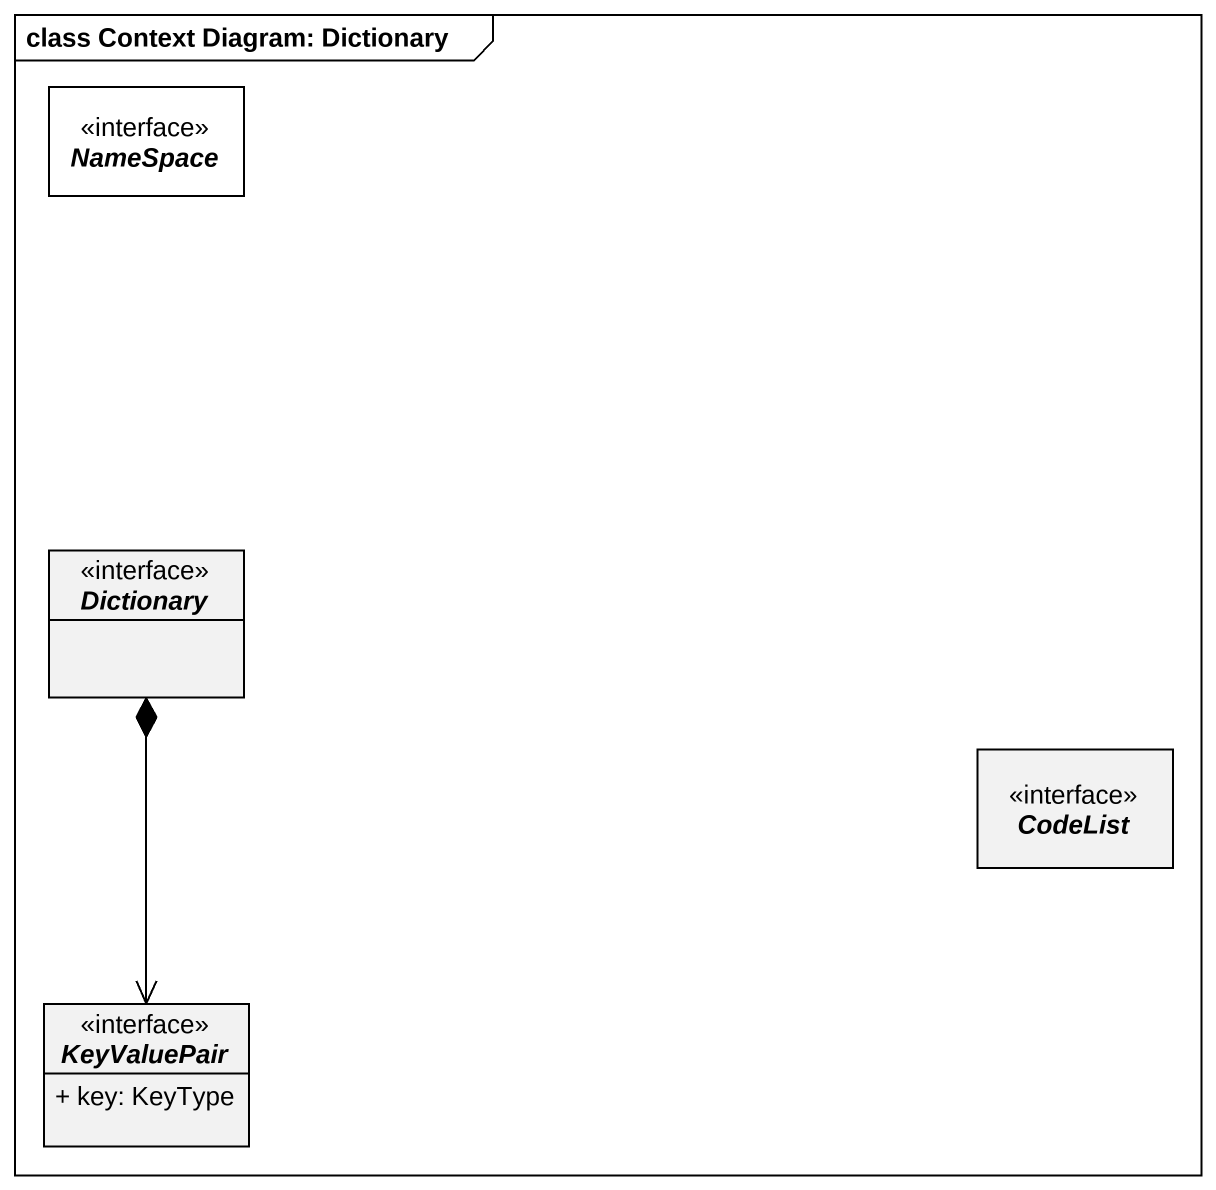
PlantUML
@startuml
mainframe class Context Diagram: Dictionary
hide circle
hide empty members
skinparam classAttributeIconSize 0
interface "NameSpace" as NameSpace_ #FFFFFF
interface Dictionary
interface CodeList
interface KeyValuePair {
  + key: KeyType
}
KeyValuePair <-up-* Dictionary
@enduml
